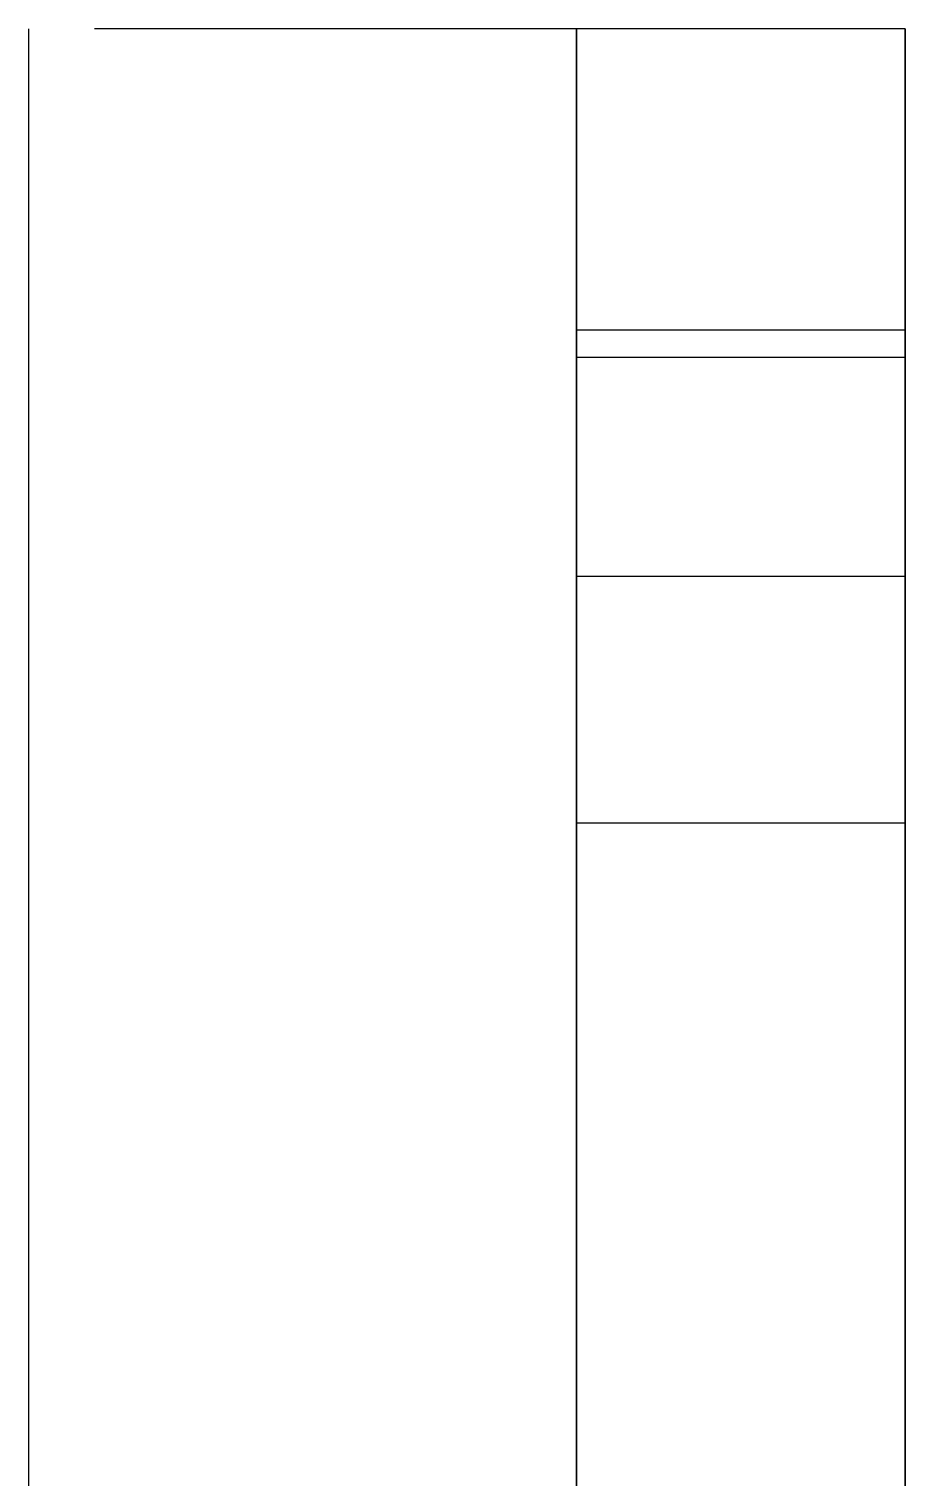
# Model space of a CAD drawing. Header units: metres. Extents: x 0 to 420, y 0 to 297.
# Drawn here: x 165.5 to 173.5, y 164.28 to 177.5 of the extents above; entities that cross this region are included whole.
import ezdxf

# ---------------------------------------------------------------- set-up
doc = ezdxf.new("R2010")
doc.units = ezdxf.units.M
doc.header["$LTSCALE"] = 0.5
doc.layers.add('DIMENSIONS', color=2, linetype='Continuous')
doc.layers.add('GEOMETRY', color=7, linetype='Continuous')

msp = doc.modelspace()

# ---------------------------------------------------------------- linework, layer by layer
at = {"layer": 'DIMENSIONS', "color": 2}
for p, q in [((165.5, 137.5), (165.5, 177.5)), ((170.5, 177.5), (166.1, 177.5))]:
    msp.add_line(p, q, dxfattribs=at)
at = {"layer": 'GEOMETRY'}
for p, q in [((170.5, 177.496), (170.5, 177.5)), ((170.5, 177.5), (170.5, 177.496)), ((173.5, 177.5), (170.5, 177.5)), ((170.5, 177.493), (170.5, 177.496)), ((170.5, 177.496), (170.5, 177.493)), ((170.5, 177.489), (170.5, 177.493)), ((170.5, 177.493), (170.5, 177.489)), ((170.5, 177.485), (170.5, 177.489)), ((170.5, 177.489), (170.5, 177.485)), ((170.5, 177.478), (170.5, 177.485)), ((170.5, 177.485), (170.5, 177.478)), ((170.5, 177.467), (170.5, 177.478)), ((170.5, 177.478), (170.5, 177.467)), ((170.5, 177.456), (170.5, 177.467)), ((170.5, 177.467), (170.5, 177.456)), ((170.5, 177.444), (170.5, 177.456)), ((170.5, 177.456), (170.5, 177.444)), ((170.5, 177.433), (170.5, 177.444)), ((170.5, 177.444), (170.5, 177.433)), ((170.5, 177.416), (170.5, 177.433)), ((170.5, 177.433), (170.5, 177.416)), ((173.5, 177.496), (173.5, 177.5)), ((173.5, 177.5), (173.5, 177.496)), ((173.5, 177.493), (173.5, 177.496)), ((173.5, 177.496), (173.5, 177.493)), ((173.5, 177.489), (173.5, 177.493)), ((173.5, 177.493), (173.5, 177.489)), ((173.5, 177.485), (173.5, 177.489)), ((173.5, 177.489), (173.5, 177.485)), ((173.5, 177.478), (173.5, 177.485)), ((173.5, 177.485), (173.5, 177.478)), ((173.5, 177.467), (173.5, 177.478)), ((173.5, 177.478), (173.5, 177.467)), ((173.5, 177.456), (173.5, 177.467)), ((173.5, 177.467), (173.5, 177.456)), ((173.5, 177.444), (173.5, 177.456)), ((173.5, 177.456), (173.5, 177.444)), ((173.5, 177.433), (173.5, 177.444)), ((173.5, 177.444), (173.5, 177.433)), ((173.5, 177.416), (173.5, 177.433)), ((173.5, 177.433), (173.5, 177.416)), ((170.5, 177.397), (170.5, 177.416)), ((170.5, 177.416), (170.5, 177.397)), ((170.5, 177.378), (170.5, 177.397)), ((170.5, 177.397), (170.5, 177.378)), ((170.5, 177.36), (170.5, 177.378)), ((170.5, 177.378), (170.5, 177.36)), ((170.5, 177.339), (170.5, 177.36)), ((170.5, 177.36), (170.5, 177.339)), ((170.5, 177.313), (170.5, 177.339)), ((170.5, 177.339), (170.5, 177.313)), ((170.5, 177.287), (170.5, 177.313)), ((170.5, 177.313), (170.5, 177.287)), ((170.5, 177.261), (170.5, 177.287)), ((170.5, 177.287), (170.5, 177.261)), ((173.5, 177.397), (173.5, 177.416)), ((173.5, 177.416), (173.5, 177.397)), ((173.5, 177.378), (173.5, 177.397)), ((173.5, 177.397), (173.5, 177.378)), ((173.5, 177.36), (173.5, 177.378)), ((173.5, 177.378), (173.5, 177.36)), ((173.5, 177.339), (173.5, 177.36)), ((173.5, 177.36), (173.5, 177.339)), ((173.5, 177.313), (173.5, 177.339)), ((173.5, 177.339), (173.5, 177.313)), ((173.5, 177.287), (173.5, 177.313)), ((173.5, 177.313), (173.5, 177.287)), ((173.5, 177.261), (173.5, 177.287)), ((173.5, 177.287), (173.5, 177.261)), ((170.5, 177.236), (170.5, 177.261)), ((170.5, 177.261), (170.5, 177.236)), ((170.5, 177.205), (170.5, 177.236)), ((170.5, 177.236), (170.5, 177.205)), ((170.5, 177.172), (170.5, 177.205)), ((170.5, 177.205), (170.5, 177.172)), ((170.5, 177.139), (170.5, 177.172)), ((170.5, 177.172), (170.5, 177.139)), ((173.5, 177.236), (173.5, 177.261)), ((173.5, 177.261), (173.5, 177.236)), ((173.5, 177.205), (173.5, 177.236)), ((173.5, 177.236), (173.5, 177.205)), ((173.5, 177.172), (173.5, 177.205)), ((173.5, 177.205), (173.5, 177.172)), ((173.5, 177.139), (173.5, 177.172)), ((173.5, 177.172), (173.5, 177.139)), ((170.5, 177.106), (170.5, 177.139)), ((170.5, 177.139), (170.5, 177.106)), ((170.5, 177.072), (170.5, 177.106)), ((170.5, 177.106), (170.5, 177.072)), ((170.5, 177.032), (170.5, 177.072)), ((170.5, 177.072), (170.5, 177.032)), ((170.5, 176.992), (170.5, 177.032)), ((170.5, 177.032), (170.5, 176.992)), ((173.5, 177.106), (173.5, 177.139)), ((173.5, 177.139), (173.5, 177.106)), ((173.5, 177.072), (173.5, 177.106)), ((173.5, 177.106), (173.5, 177.072)), ((173.5, 177.032), (173.5, 177.072)), ((173.5, 177.072), (173.5, 177.032)), ((173.5, 176.992), (173.5, 177.032)), ((173.5, 177.032), (173.5, 176.992)), ((170.5, 176.952), (170.5, 176.992)), ((170.5, 176.992), (170.5, 176.952)), ((170.5, 176.913), (170.5, 176.952)), ((170.5, 176.952), (170.5, 176.913)), ((170.5, 176.869), (170.5, 176.913)), ((170.5, 176.913), (170.5, 176.869)), ((173.5, 176.952), (173.5, 176.992)), ((173.5, 176.992), (173.5, 176.952)), ((173.5, 176.913), (173.5, 176.952)), ((173.5, 176.952), (173.5, 176.913)), ((173.5, 176.869), (173.5, 176.913)), ((173.5, 176.913), (173.5, 176.869)), ((170.5, 176.823), (170.5, 176.869)), ((170.5, 176.869), (170.5, 176.823)), ((170.5, 176.776), (170.5, 176.823)), ((170.5, 176.823), (170.5, 176.776)), ((170.5, 176.73), (170.5, 176.776)), ((170.5, 176.776), (170.5, 176.73)), ((173.5, 176.823), (173.5, 176.869)), ((173.5, 176.869), (173.5, 176.823)), ((173.5, 176.776), (173.5, 176.823)), ((173.5, 176.823), (173.5, 176.776)), ((173.5, 176.73), (173.5, 176.776)), ((173.5, 176.776), (173.5, 176.73)), ((170.5, 176.683), (170.5, 176.73)), ((170.5, 176.73), (170.5, 176.683)), ((170.5, 176.631), (170.5, 176.683)), ((170.5, 176.683), (170.5, 176.631)), ((170.5, 176.578), (170.5, 176.631)), ((170.5, 176.631), (170.5, 176.578)), ((173.5, 176.683), (173.5, 176.73)), ((173.5, 176.73), (173.5, 176.683)), ((173.5, 176.631), (173.5, 176.683)), ((173.5, 176.683), (173.5, 176.631)), ((173.5, 176.578), (173.5, 176.631)), ((173.5, 176.631), (173.5, 176.578)), ((170.5, 176.525), (170.5, 176.578)), ((170.5, 176.578), (170.5, 176.525)), ((170.5, 176.473), (170.5, 176.525)), ((170.5, 176.525), (170.5, 176.473)), ((173.5, 176.525), (173.5, 176.578)), ((173.5, 176.578), (173.5, 176.525)), ((173.5, 176.473), (173.5, 176.525)), ((173.5, 176.525), (173.5, 176.473)), ((170.5, 176.417), (170.5, 176.473)), ((170.5, 176.473), (170.5, 176.417)), ((170.5, 176.359), (170.5, 176.417)), ((170.5, 176.417), (170.5, 176.359)), ((173.5, 176.417), (173.5, 176.473)), ((173.5, 176.473), (173.5, 176.417)), ((173.5, 176.359), (173.5, 176.417)), ((173.5, 176.417), (173.5, 176.359)), ((170.5, 176.3), (170.5, 176.359)), ((170.5, 176.359), (170.5, 176.3)), ((170.5, 176.242), (170.5, 176.3)), ((170.5, 176.3), (170.5, 176.242)), ((170.5, 176.183), (170.5, 176.242)), ((170.5, 176.242), (170.5, 176.183)), ((173.5, 176.3), (173.5, 176.359)), ((173.5, 176.359), (173.5, 176.3)), ((173.5, 176.242), (173.5, 176.3)), ((173.5, 176.3), (173.5, 176.242)), ((173.5, 176.183), (173.5, 176.242)), ((173.5, 176.242), (173.5, 176.183)), ((170.5, 176.12), (170.5, 176.183)), ((170.5, 176.183), (170.5, 176.12)), ((170.5, 176.056), (170.5, 176.12)), ((170.5, 176.12), (170.5, 176.056)), ((173.5, 176.12), (173.5, 176.183)), ((173.5, 176.183), (173.5, 176.12)), ((173.5, 176.056), (173.5, 176.12)), ((173.5, 176.12), (173.5, 176.056)), ((170.5, 175.991), (170.5, 176.056)), ((170.5, 176.056), (170.5, 175.991)), ((170.5, 175.927), (170.5, 175.991)), ((170.5, 175.991), (170.5, 175.927)), ((173.5, 175.991), (173.5, 176.056)), ((173.5, 176.056), (173.5, 175.991)), ((173.5, 175.927), (173.5, 175.991)), ((173.5, 175.991), (173.5, 175.927)), ((170.5, 175.862), (170.5, 175.927)), ((170.5, 175.927), (170.5, 175.862)), ((170.5, 175.793), (170.5, 175.862)), ((170.5, 175.862), (170.5, 175.793)), ((173.5, 175.862), (173.5, 175.927)), ((173.5, 175.927), (173.5, 175.862)), ((173.5, 175.793), (173.5, 175.862)), ((173.5, 175.862), (173.5, 175.793)), ((170.5, 175.723), (170.5, 175.793)), ((170.5, 175.793), (170.5, 175.723)), ((170.5, 175.654), (170.5, 175.723)), ((170.5, 175.723), (170.5, 175.654)), ((173.5, 175.723), (173.5, 175.793)), ((173.5, 175.793), (173.5, 175.723)), ((173.5, 175.654), (173.5, 175.723)), ((173.5, 175.723), (173.5, 175.654)), ((170.5, 175.585), (170.5, 175.654)), ((170.5, 175.654), (170.5, 175.585)), ((170.5, 175.513), (170.5, 175.585)), ((170.5, 175.585), (170.5, 175.513)), ((173.5, 175.585), (173.5, 175.654)), ((173.5, 175.654), (173.5, 175.585)), ((173.5, 175.513), (173.5, 175.585)), ((173.5, 175.585), (173.5, 175.513)), ((170.5, 175.439), (170.5, 175.513)), ((170.5, 175.513), (170.5, 175.439)), ((170.5, 175.365), (170.5, 175.439)), ((170.5, 175.439), (170.5, 175.365)), ((173.5, 175.439), (173.5, 175.513)), ((173.5, 175.513), (173.5, 175.439)), ((173.5, 175.365), (173.5, 175.439)), ((173.5, 175.439), (173.5, 175.365)), ((170.5, 175.291), (170.5, 175.365)), ((170.5, 175.365), (170.5, 175.291)), ((173.5, 175.291), (173.5, 175.365)), ((173.5, 175.365), (173.5, 175.291)), ((170.5, 175.217), (170.5, 175.291)), ((170.5, 175.291), (170.5, 175.217)), ((170.5, 175.139), (170.5, 175.217)), ((170.5, 175.217), (170.5, 175.139)), ((173.5, 175.217), (173.5, 175.291)), ((173.5, 175.291), (173.5, 175.217)), ((173.5, 175.139), (173.5, 175.217)), ((173.5, 175.217), (173.5, 175.139)), ((170.5, 175.061), (170.5, 175.139)), ((170.5, 175.139), (170.5, 175.061)), ((170.5, 174.983), (170.5, 175.061)), ((170.5, 175.061), (170.5, 174.983)), ((173.5, 175.061), (173.5, 175.139)), ((173.5, 175.139), (173.5, 175.061)), ((173.5, 174.983), (173.5, 175.061)), ((173.5, 175.061), (173.5, 174.983)), ((170.5, 174.906), (170.5, 174.983)), ((170.5, 174.983), (170.5, 174.906)), ((170.5, 174.826), (170.5, 174.906)), ((170.5, 174.906), (170.5, 174.826)), ((173.5, 174.906), (173.5, 174.983)), ((173.5, 174.983), (173.5, 174.906)), ((173.5, 174.826), (173.5, 174.906)), ((173.5, 174.906), (173.5, 174.826)), ((170.5, 174.744), (170.5, 174.826)), ((170.5, 174.826), (170.5, 174.744)), ((173.5, 174.744), (173.5, 174.826)), ((173.5, 174.826), (173.5, 174.744)), ((170.5, 174.747), (170.5, 174.75)), ((170.5, 174.75), (170.5, 174.738)), ((173.5, 174.75), (170.5, 174.75)), ((170.5, 174.744), (170.5, 174.747)), ((170.5, 174.741), (170.5, 174.744)), ((170.5, 174.663), (170.5, 174.744)), ((170.5, 174.744), (170.5, 174.663)), ((170.5, 174.738), (170.5, 174.741)), ((170.5, 174.732), (170.5, 174.738)), ((170.5, 174.738), (170.5, 174.725)), ((170.5, 174.723), (170.5, 174.732)), ((170.5, 174.725), (170.5, 174.713)), ((170.5, 174.713), (170.5, 174.723)), ((170.5, 174.704), (170.5, 174.713)), ((170.5, 174.713), (170.5, 174.701)), ((170.5, 174.695), (170.5, 174.704)), ((170.5, 174.701), (170.5, 174.678)), ((170.5, 174.68), (170.5, 174.695)), ((170.5, 174.665), (170.5, 174.68)), ((170.5, 174.678), (170.5, 174.642)), ((170.5, 174.65), (170.5, 174.665)), ((170.5, 174.581), (170.5, 174.663)), ((170.5, 174.663), (170.5, 174.581)), ((170.5, 174.635), (170.5, 174.65)), ((170.5, 174.642), (170.5, 174.605)), ((173.5, 174.747), (173.5, 174.75)), ((173.5, 174.75), (173.5, 174.738)), ((173.5, 174.744), (173.5, 174.747)), ((173.5, 174.741), (173.5, 174.744)), ((173.5, 174.663), (173.5, 174.744)), ((173.5, 174.744), (173.5, 174.663)), ((173.5, 174.738), (173.5, 174.741)), ((173.5, 174.732), (173.5, 174.738)), ((173.5, 174.738), (173.5, 174.725)), ((173.5, 174.723), (173.5, 174.732)), ((173.5, 174.725), (173.5, 174.713)), ((173.5, 174.713), (173.5, 174.723)), ((173.5, 174.704), (173.5, 174.713)), ((173.5, 174.713), (173.5, 174.701)), ((173.5, 174.695), (173.5, 174.704)), ((173.5, 174.701), (173.5, 174.678)), ((173.5, 174.68), (173.5, 174.695)), ((173.5, 174.665), (173.5, 174.68)), ((173.5, 174.678), (173.5, 174.642)), ((173.5, 174.65), (173.5, 174.665)), ((173.5, 174.581), (173.5, 174.663)), ((173.5, 174.663), (173.5, 174.581)), ((173.5, 174.635), (173.5, 174.65)), ((173.5, 174.642), (173.5, 174.605)), ((170.5, 174.618), (170.5, 174.635)), ((170.5, 174.597), (170.5, 174.618)), ((170.5, 174.605), (170.5, 174.569)), ((170.5, 174.575), (170.5, 174.597)), ((170.5, 174.5), (170.5, 174.581)), ((170.5, 174.581), (170.5, 174.5)), ((170.5, 174.554), (170.5, 174.575)), ((170.5, 174.569), (170.5, 174.532)), ((170.5, 174.533), (170.5, 174.554)), ((170.5, 174.508), (170.5, 174.533)), ((170.5, 174.532), (170.5, 174.477)), ((173.5, 174.618), (173.5, 174.635)), ((173.5, 174.597), (173.5, 174.618)), ((173.5, 174.605), (173.5, 174.569)), ((173.5, 174.575), (173.5, 174.597)), ((173.5, 174.5), (173.5, 174.581)), ((173.5, 174.581), (173.5, 174.5)), ((173.5, 174.554), (173.5, 174.575)), ((173.5, 174.569), (173.5, 174.532)), ((173.5, 174.533), (173.5, 174.554)), ((173.5, 174.508), (173.5, 174.533)), ((173.5, 174.532), (173.5, 174.477)), ((170.5, 174.481), (170.5, 174.508)), ((170.5, 174.5), (170.5, 161.9)), ((170.5, 161.9), (170.5, 174.5)), ((173.5, 174.5), (170.5, 174.5)), ((173.5, 174.5), (170.5, 174.5)), ((170.5, 174.455), (170.5, 174.481)), ((170.5, 174.477), (170.5, 174.418)), ((170.5, 174.428), (170.5, 174.455)), ((170.5, 174.401), (170.5, 174.428)), ((170.5, 174.418), (170.5, 174.36)), ((170.5, 174.369), (170.5, 174.401)), ((173.5, 174.481), (173.5, 174.508)), ((173.5, 174.5), (173.5, 161.9)), ((173.5, 161.9), (173.5, 174.5)), ((173.5, 174.455), (173.5, 174.481)), ((173.5, 174.477), (173.5, 174.418)), ((173.5, 174.428), (173.5, 174.455)), ((173.5, 174.401), (173.5, 174.428)), ((173.5, 174.418), (173.5, 174.36)), ((173.5, 174.369), (173.5, 174.401)), ((170.5, 174.337), (170.5, 174.369)), ((170.5, 174.36), (170.5, 174.301)), ((170.5, 174.305), (170.5, 174.337)), ((170.5, 174.273), (170.5, 174.305)), ((170.5, 174.301), (170.5, 174.237)), ((170.5, 174.238), (170.5, 174.273)), ((173.5, 174.337), (173.5, 174.369)), ((173.5, 174.36), (173.5, 174.301)), ((173.5, 174.305), (173.5, 174.337)), ((173.5, 174.273), (173.5, 174.305)), ((173.5, 174.301), (173.5, 174.237)), ((173.5, 174.238), (173.5, 174.273)), ((170.5, 174.201), (170.5, 174.238)), ((170.5, 174.237), (170.5, 174.159)), ((170.5, 174.165), (170.5, 174.201)), ((170.5, 174.128), (170.5, 174.165)), ((170.5, 174.159), (170.5, 174.081)), ((170.5, 174.091), (170.5, 174.128)), ((173.5, 174.201), (173.5, 174.238)), ((173.5, 174.237), (173.5, 174.159)), ((173.5, 174.165), (173.5, 174.201)), ((173.5, 174.128), (173.5, 174.165)), ((173.5, 174.159), (173.5, 174.081)), ((173.5, 174.091), (173.5, 174.128)), ((170.5, 174.05), (170.5, 174.091)), ((170.5, 174.081), (170.5, 174.003)), ((170.5, 174.009), (170.5, 174.05)), ((170.5, 173.968), (170.5, 174.009)), ((170.5, 174.003), (170.5, 173.925)), ((173.5, 174.05), (173.5, 174.091)), ((173.5, 174.081), (173.5, 174.003)), ((173.5, 174.009), (173.5, 174.05)), ((173.5, 173.968), (173.5, 174.009)), ((173.5, 174.003), (173.5, 173.925)), ((170.5, 173.926), (170.5, 173.968)), ((170.5, 173.884), (170.5, 173.926)), ((170.5, 173.925), (170.5, 173.836)), ((170.5, 173.839), (170.5, 173.884)), ((173.5, 173.926), (173.5, 173.968)), ((173.5, 173.884), (173.5, 173.926)), ((173.5, 173.925), (173.5, 173.836)), ((173.5, 173.839), (173.5, 173.884)), ((170.5, 173.794), (170.5, 173.839)), ((170.5, 173.836), (170.5, 173.743)), ((170.5, 173.749), (170.5, 173.794)), ((170.5, 173.704), (170.5, 173.749)), ((170.5, 173.743), (170.5, 173.65)), ((173.5, 173.794), (173.5, 173.839)), ((173.5, 173.836), (173.5, 173.743)), ((173.5, 173.749), (173.5, 173.794)), ((173.5, 173.704), (173.5, 173.749)), ((173.5, 173.743), (173.5, 173.65)), ((170.5, 173.656), (170.5, 173.704)), ((170.5, 173.607), (170.5, 173.656)), ((170.5, 173.65), (170.5, 173.556)), ((170.5, 173.559), (170.5, 173.607)), ((173.5, 173.656), (173.5, 173.704)), ((173.5, 173.607), (173.5, 173.656)), ((173.5, 173.65), (173.5, 173.556)), ((173.5, 173.559), (173.5, 173.607)), ((170.5, 173.511), (170.5, 173.559)), ((170.5, 173.556), (170.5, 173.461)), ((170.5, 173.462), (170.5, 173.511)), ((170.5, 173.411), (170.5, 173.462)), ((170.5, 173.461), (170.5, 173.357)), ((173.5, 173.511), (173.5, 173.559)), ((173.5, 173.556), (173.5, 173.461)), ((173.5, 173.462), (173.5, 173.511)), ((173.5, 173.411), (173.5, 173.462)), ((173.5, 173.461), (173.5, 173.357)), ((170.5, 173.36), (170.5, 173.411)), ((170.5, 173.309), (170.5, 173.36)), ((170.5, 173.357), (170.5, 173.253)), ((173.5, 173.36), (173.5, 173.411)), ((173.5, 173.309), (173.5, 173.36)), ((173.5, 173.357), (173.5, 173.253)), ((170.5, 173.258), (170.5, 173.309)), ((170.5, 173.205), (170.5, 173.258)), ((170.5, 173.253), (170.5, 173.149)), ((170.5, 173.152), (170.5, 173.205)), ((173.5, 173.258), (173.5, 173.309)), ((173.5, 173.205), (173.5, 173.258)), ((173.5, 173.253), (173.5, 173.149)), ((173.5, 173.152), (173.5, 173.205)), ((170.5, 173.099), (170.5, 173.152)), ((170.5, 173.149), (170.5, 173.045)), ((170.5, 173.046), (170.5, 173.099)), ((173.5, 173.099), (173.5, 173.152)), ((173.5, 173.149), (173.5, 173.045)), ((173.5, 173.046), (173.5, 173.099)), ((170.5, 172.993), (170.5, 173.046)), ((170.5, 173.045), (170.5, 172.938)), ((170.5, 172.938), (170.5, 172.993)), ((170.5, 172.884), (170.5, 172.938)), ((170.5, 172.938), (170.5, 172.829)), ((173.5, 172.993), (173.5, 173.046)), ((173.5, 173.045), (173.5, 172.938)), ((173.5, 172.938), (173.5, 172.993)), ((173.5, 172.884), (173.5, 172.938)), ((173.5, 172.938), (173.5, 172.829)), ((170.5, 172.83), (170.5, 172.884)), ((170.5, 172.775), (170.5, 172.83)), ((170.5, 172.829), (170.5, 172.719)), ((173.5, 172.83), (173.5, 172.884)), ((173.5, 172.775), (173.5, 172.83)), ((173.5, 172.829), (173.5, 172.719)), ((170.5, 172.72), (170.5, 172.775)), ((170.5, 172.665), (170.5, 172.72)), ((170.5, 172.719), (170.5, 172.61)), ((170.5, 172.61), (170.5, 172.665)), ((173.5, 172.72), (173.5, 172.775)), ((173.5, 172.665), (173.5, 172.72)), ((173.5, 172.719), (173.5, 172.61)), ((173.5, 172.61), (173.5, 172.665)), ((170.5, 172.555), (170.5, 172.61)), ((170.5, 172.61), (170.5, 172.5)), ((170.5, 172.5), (170.5, 172.555)), ((173.5, 172.555), (173.5, 172.61)), ((173.5, 172.61), (173.5, 172.5)), ((173.5, 172.5), (173.5, 172.555)), ((170.5, 172.5), (170.5, 172.39)), ((170.5, 172.445), (170.5, 172.5)), ((170.547, 172.5), (170.5, 172.5)), ((170.5, 172.39), (170.5, 172.445)), ((170.594, 172.5), (170.547, 172.5)), ((170.641, 172.5), (170.594, 172.5)), ((170.688, 172.5), (170.641, 172.5)), ((170.734, 172.5), (170.688, 172.5)), ((170.781, 172.5), (170.734, 172.5)), ((170.828, 172.5), (170.781, 172.5)), ((170.875, 172.5), (170.828, 172.5)), ((170.922, 172.5), (170.875, 172.5)), ((170.969, 172.5), (170.922, 172.5)), ((171.016, 172.5), (170.969, 172.5)), ((171.062, 172.5), (171.016, 172.5)), ((171.109, 172.5), (171.062, 172.5)), ((171.156, 172.5), (171.109, 172.5)), ((171.203, 172.5), (171.156, 172.5)), ((171.25, 172.5), (171.203, 172.5)), ((171.297, 172.5), (171.25, 172.5)), ((171.344, 172.5), (171.297, 172.5)), ((171.391, 172.5), (171.344, 172.5)), ((171.438, 172.5), (171.391, 172.5)), ((171.484, 172.5), (171.438, 172.5)), ((171.531, 172.5), (171.484, 172.5)), ((171.578, 172.5), (171.531, 172.5)), ((171.625, 172.5), (171.578, 172.5)), ((171.672, 172.5), (171.625, 172.5)), ((171.719, 172.5), (171.672, 172.5)), ((171.766, 172.5), (171.719, 172.5)), ((171.812, 172.5), (171.766, 172.5)), ((171.859, 172.5), (171.812, 172.5)), ((171.906, 172.5), (171.859, 172.5)), ((171.953, 172.5), (171.906, 172.5)), ((172, 172.5), (171.953, 172.5)), ((172.047, 172.5), (172, 172.5)), ((172.094, 172.5), (172.047, 172.5)), ((172.141, 172.5), (172.094, 172.5)), ((172.188, 172.5), (172.141, 172.5)), ((172.234, 172.5), (172.188, 172.5)), ((172.281, 172.5), (172.234, 172.5)), ((172.328, 172.5), (172.281, 172.5)), ((172.375, 172.5), (172.328, 172.5)), ((172.422, 172.5), (172.375, 172.5)), ((172.469, 172.5), (172.422, 172.5)), ((172.516, 172.5), (172.469, 172.5)), ((172.562, 172.5), (172.516, 172.5)), ((172.609, 172.5), (172.562, 172.5)), ((172.656, 172.5), (172.609, 172.5)), ((172.703, 172.5), (172.656, 172.5)), ((172.75, 172.5), (172.703, 172.5)), ((172.797, 172.5), (172.75, 172.5)), ((172.844, 172.5), (172.797, 172.5)), ((172.891, 172.5), (172.844, 172.5)), ((172.938, 172.5), (172.891, 172.5)), ((172.984, 172.5), (172.938, 172.5)), ((173.031, 172.5), (172.984, 172.5)), ((173.078, 172.5), (173.031, 172.5)), ((173.125, 172.5), (173.078, 172.5)), ((173.172, 172.5), (173.125, 172.5)), ((173.219, 172.5), (173.172, 172.5)), ((173.266, 172.5), (173.219, 172.5)), ((173.312, 172.5), (173.266, 172.5)), ((173.359, 172.5), (173.312, 172.5)), ((173.406, 172.5), (173.359, 172.5)), ((173.453, 172.5), (173.406, 172.5)), ((173.5, 172.5), (173.453, 172.5)), ((173.5, 172.5), (173.5, 172.39)), ((173.5, 172.445), (173.5, 172.5)), ((173.5, 172.39), (173.5, 172.445)), ((170.5, 172.39), (170.5, 172.281)), ((170.5, 172.335), (170.5, 172.39)), ((170.5, 172.28), (170.5, 172.335)), ((170.5, 172.281), (170.5, 172.171)), ((170.5, 172.225), (170.5, 172.28)), ((173.5, 172.39), (173.5, 172.281)), ((173.5, 172.335), (173.5, 172.39)), ((173.5, 172.28), (173.5, 172.335)), ((173.5, 172.281), (173.5, 172.171)), ((173.5, 172.225), (173.5, 172.28)), ((170.5, 172.17), (170.5, 172.225)), ((170.5, 172.171), (170.5, 172.062)), ((170.5, 172.116), (170.5, 172.17)), ((173.5, 172.17), (173.5, 172.225)), ((173.5, 172.171), (173.5, 172.062)), ((173.5, 172.116), (173.5, 172.17)), ((170.5, 172.062), (170.5, 172.116)), ((170.5, 172.062), (170.5, 171.955)), ((170.5, 172.007), (170.5, 172.062)), ((170.5, 171.954), (170.5, 172.007)), ((173.5, 172.062), (173.5, 172.116)), ((173.5, 172.062), (173.5, 171.955)), ((173.5, 172.007), (173.5, 172.062)), ((173.5, 171.954), (173.5, 172.007)), ((170.5, 171.955), (170.5, 171.851)), ((170.5, 171.901), (170.5, 171.954)), ((170.5, 171.848), (170.5, 171.901)), ((173.5, 171.955), (173.5, 171.851)), ((173.5, 171.901), (173.5, 171.954)), ((173.5, 171.848), (173.5, 171.901)), ((170.5, 171.851), (170.5, 171.747)), ((170.5, 171.795), (170.5, 171.848)), ((170.5, 171.742), (170.5, 171.795)), ((170.5, 171.747), (170.5, 171.643)), ((170.5, 171.691), (170.5, 171.742)), ((173.5, 171.851), (173.5, 171.747)), ((173.5, 171.795), (173.5, 171.848)), ((173.5, 171.742), (173.5, 171.795)), ((173.5, 171.747), (173.5, 171.643)), ((173.5, 171.691), (173.5, 171.742)), ((170.5, 171.64), (170.5, 171.691)), ((170.5, 171.643), (170.5, 171.539)), ((170.5, 171.589), (170.5, 171.64)), ((173.5, 171.64), (173.5, 171.691)), ((173.5, 171.643), (173.5, 171.539)), ((173.5, 171.589), (173.5, 171.64)), ((170.5, 171.538), (170.5, 171.589)), ((170.5, 171.539), (170.5, 171.444)), ((170.5, 171.489), (170.5, 171.538)), ((170.5, 171.441), (170.5, 171.489)), ((173.5, 171.538), (173.5, 171.589)), ((173.5, 171.539), (173.5, 171.444)), ((173.5, 171.489), (173.5, 171.538)), ((173.5, 171.441), (173.5, 171.489)), ((170.5, 171.444), (170.5, 171.35)), ((170.5, 171.393), (170.5, 171.441)), ((170.5, 171.344), (170.5, 171.393)), ((170.5, 171.35), (170.5, 171.257)), ((170.5, 171.296), (170.5, 171.344)), ((173.5, 171.444), (173.5, 171.35)), ((173.5, 171.393), (173.5, 171.441)), ((173.5, 171.344), (173.5, 171.393)), ((173.5, 171.35), (173.5, 171.257)), ((173.5, 171.296), (173.5, 171.344)), ((170.5, 171.251), (170.5, 171.296)), ((170.5, 171.257), (170.5, 171.164)), ((170.5, 171.206), (170.5, 171.251)), ((170.5, 171.161), (170.5, 171.206)), ((173.5, 171.251), (173.5, 171.296)), ((173.5, 171.257), (173.5, 171.164)), ((173.5, 171.206), (173.5, 171.251)), ((173.5, 171.161), (173.5, 171.206)), ((170.5, 171.164), (170.5, 171.075)), ((170.5, 171.116), (170.5, 171.161)), ((170.5, 171.074), (170.5, 171.116)), ((170.5, 171.075), (170.5, 170.997)), ((170.5, 171.032), (170.5, 171.074)), ((173.5, 171.164), (173.5, 171.075)), ((173.5, 171.116), (173.5, 171.161)), ((173.5, 171.074), (173.5, 171.116)), ((173.5, 171.075), (173.5, 170.997)), ((173.5, 171.032), (173.5, 171.074)), ((170.5, 170.991), (170.5, 171.032)), ((170.5, 170.997), (170.5, 170.919)), ((170.5, 170.95), (170.5, 170.991)), ((170.5, 170.909), (170.5, 170.95)), ((173.5, 170.991), (173.5, 171.032)), ((173.5, 170.997), (173.5, 170.919)), ((173.5, 170.95), (173.5, 170.991)), ((173.5, 170.909), (173.5, 170.95)), ((170.5, 170.919), (170.5, 170.841)), ((170.5, 170.872), (170.5, 170.909)), ((170.5, 170.835), (170.5, 170.872)), ((170.5, 170.841), (170.5, 170.763)), ((170.5, 170.799), (170.5, 170.835)), ((173.5, 170.919), (173.5, 170.841)), ((173.5, 170.872), (173.5, 170.909)), ((173.5, 170.835), (173.5, 170.872)), ((173.5, 170.841), (173.5, 170.763)), ((173.5, 170.799), (173.5, 170.835)), ((170.5, 170.762), (170.5, 170.799)), ((170.5, 170.763), (170.5, 170.699)), ((170.5, 170.727), (170.5, 170.762)), ((170.5, 170.695), (170.5, 170.727)), ((170.5, 170.699), (170.5, 170.64)), ((170.5, 170.663), (170.5, 170.695)), ((173.5, 170.762), (173.5, 170.799)), ((173.5, 170.763), (173.5, 170.699)), ((173.5, 170.727), (173.5, 170.762)), ((173.5, 170.695), (173.5, 170.727)), ((173.5, 170.699), (173.5, 170.64)), ((173.5, 170.663), (173.5, 170.695)), ((170.5, 170.631), (170.5, 170.663)), ((170.5, 170.64), (170.5, 170.582)), ((170.5, 170.599), (170.5, 170.631)), ((170.5, 170.572), (170.5, 170.599)), ((170.5, 170.582), (170.5, 170.523)), ((170.5, 170.545), (170.5, 170.572)), ((170.5, 170.519), (170.5, 170.545)), ((173.5, 170.631), (173.5, 170.663)), ((173.5, 170.64), (173.5, 170.582)), ((173.5, 170.599), (173.5, 170.631)), ((173.5, 170.572), (173.5, 170.599)), ((173.5, 170.582), (173.5, 170.523)), ((173.5, 170.545), (173.5, 170.572)), ((173.5, 170.519), (173.5, 170.545)), ((170.5, 170.523), (170.5, 170.468)), ((170.5, 170.492), (170.5, 170.519)), ((170.5, 170.467), (170.5, 170.492)), ((170.5, 170.468), (170.5, 170.431)), ((170.5, 170.446), (170.5, 170.467)), ((170.5, 170.425), (170.5, 170.446)), ((170.5, 170.431), (170.5, 170.395)), ((170.5, 170.403), (170.5, 170.425)), ((173.5, 170.523), (173.5, 170.468)), ((173.5, 170.492), (173.5, 170.519)), ((173.5, 170.467), (173.5, 170.492)), ((173.5, 170.468), (173.5, 170.431)), ((173.5, 170.446), (173.5, 170.467)), ((173.5, 170.425), (173.5, 170.446)), ((173.5, 170.431), (173.5, 170.395)), ((173.5, 170.403), (173.5, 170.425)), ((170.5, 170.382), (170.5, 170.403)), ((170.5, 170.395), (170.5, 170.358)), ((170.5, 170.365), (170.5, 170.382)), ((170.5, 170.35), (170.5, 170.365)), ((170.5, 170.358), (170.5, 170.322)), ((170.5, 170.335), (170.5, 170.35)), ((170.5, 170.32), (170.5, 170.335)), ((170.5, 170.322), (170.5, 170.299)), ((170.5, 170.305), (170.5, 170.32)), ((170.5, 170.296), (170.5, 170.305)), ((170.5, 170.299), (170.5, 170.287)), ((170.5, 170.287), (170.5, 170.296)), ((170.5, 170.287), (170.5, 170.275)), ((170.5, 170.277), (170.5, 170.287)), ((173.5, 170.382), (173.5, 170.403)), ((173.5, 170.395), (173.5, 170.358)), ((173.5, 170.365), (173.5, 170.382)), ((173.5, 170.35), (173.5, 170.365)), ((173.5, 170.358), (173.5, 170.322)), ((173.5, 170.335), (173.5, 170.35)), ((173.5, 170.32), (173.5, 170.335)), ((173.5, 170.322), (173.5, 170.299)), ((173.5, 170.305), (173.5, 170.32)), ((173.5, 170.296), (173.5, 170.305)), ((173.5, 170.299), (173.5, 170.287)), ((173.5, 170.287), (173.5, 170.296)), ((173.5, 170.287), (173.5, 170.275)), ((173.5, 170.277), (173.5, 170.287)), ((170.5, 170.268), (170.5, 170.277)), ((170.5, 170.275), (170.5, 170.262)), ((170.5, 170.262), (170.5, 170.268)), ((170.5, 170.262), (170.5, 170.25)), ((170.5, 170.259), (170.5, 170.262)), ((170.5, 170.256), (170.5, 170.259)), ((170.5, 170.253), (170.5, 170.256)), ((170.5, 170.25), (170.5, 170.253)), ((173.5, 170.25), (170.5, 170.25)), ((173.5, 170.268), (173.5, 170.277)), ((173.5, 170.275), (173.5, 170.262)), ((173.5, 170.262), (173.5, 170.268)), ((173.5, 170.262), (173.5, 170.25)), ((173.5, 170.259), (173.5, 170.262)), ((173.5, 170.256), (173.5, 170.259)), ((173.5, 170.253), (173.5, 170.256)), ((173.5, 170.25), (173.5, 170.253))]:
    msp.add_line(p, q, dxfattribs=at)

doc.saveas('drawing.dxf')
